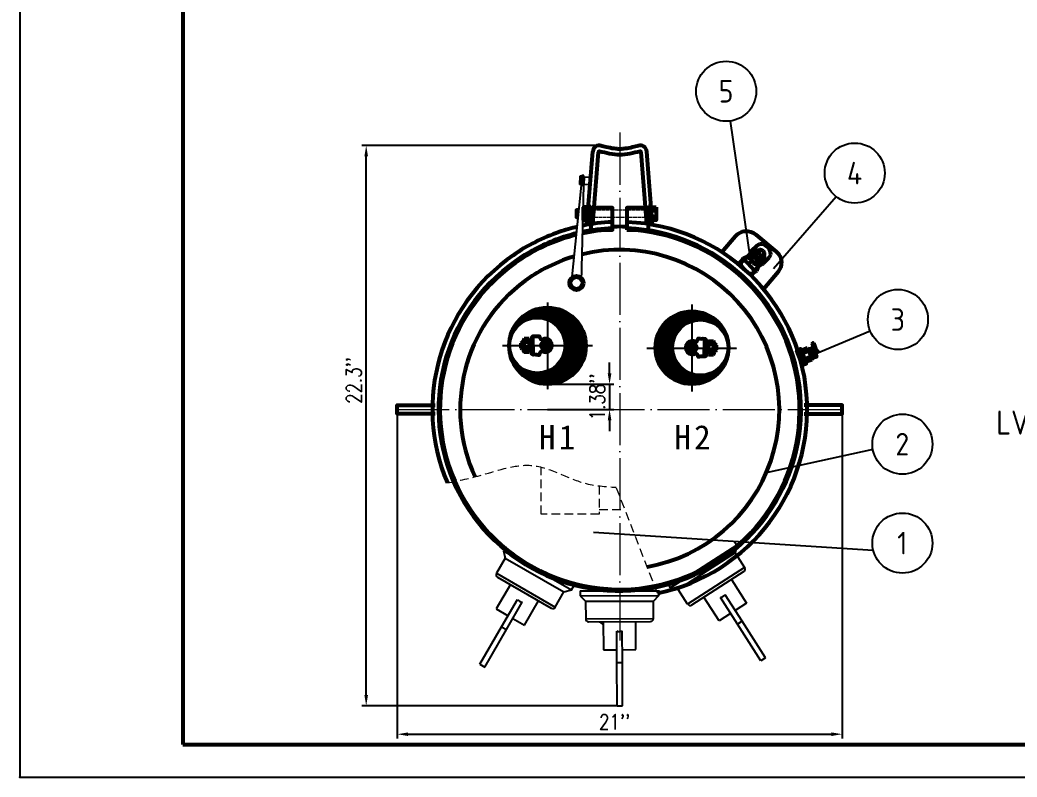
# Model space of a CAD drawing. Header units: millimetres. Extents: x 117095 to 120885, y -6667 to -3573.
# Drawn here: x 117095 to 118476, y -6667 to -5619 of the extents above; entities that cross this region are included whole.
import ezdxf
from ezdxf.enums import TextEntityAlignment as Align

# ---------------------------------------------------------------- set-up
doc = ezdxf.new("R2010")
doc.units = ezdxf.units.MM
doc.header["$LTSCALE"] = 3
for name, pattern in [('ACAD_ISO04W100', [30, 24, -3, 0, -3]), ('ACISOTGL', [3, 2, -1]), ('CENTER', [2, 1.25, -0.25, 0.25, -0.25]), ('DASHDOT', [0.55, 0.5, -0.025, 0, -0.025])]:
    doc.linetypes.add(name, pattern=pattern)
for name, color, linetype in [('2', 3, 'Continuous'), ('A', 3, 'Continuous'), ('C', 1, 'DASHDOT'), ('PL', 5, 'Continuous'), ('S', 254, 'Continuous'), ('几何体', 7, 'Continuous')]:
    doc.layers.add(name, color=color, linetype=linetype)
for name, color, linetype, lineweight in [('图层1', 1, 'CENTER', 13), ('标注、文本', 3, 'Continuous', 25), ('粗实线', 4, 'Continuous', 53)]:
    doc.layers.add(name, color=color, linetype=linetype, lineweight=lineweight)
doc.styles.add('pdm', font='gbenor.shx', dxfattribs={"width": 0.8, "bigfont": 'gbhzfs.shx'})
doc.styles.add('ST_WIN', font='isocp2.shx', dxfattribs={"bigfont": 'hzdxfst.shx'})
doc.styles.get("Standard").update_dxf_attribs({"font": 'txt', "bigfont": 'gbcbig.shx'})
doc.styles.add('TH_GBDIM', font='romans.shx', dxfattribs={"width": 0.8, "bigfont": 'gbcbig.shx'})
doc.dimstyles.new('TH_GBDIM1', dxfattribs={"dimscale": 3, "dimtxt": 3.5, "dimasz": 2.5, "dimexe": 2, "dimexo": 0, "dimgap": 1.5, "dimtad": 1, "dimdec": 1, "dimzin": 0, "dimdsep": 46, "dimtxsty": 'TH_GBDIM', "dimcen": 2.5, "dimclrd": 3, "dimclre": 256, "dimclrt": 2, "dimadec": 0, "dimazin": 0, "dimtfac": 0.714286, "dimtdec": 1, "dimtmove": 0, "dimatfit": 3, "dimfxl": 1, "dimtzin": 0, "dimlwd": -1, "dimlwe": -1, "dimarcsym": 0})

# ---------------------------------------------------------------- blocks, each defined once
blk = doc.blocks.new('*D154')
at = {"layer": 'Defpoints', "color": 0, "transparency": 16777216}
for p in [(117618, -6158.5), (118234, -6164.5), (118234, -6607.9)]:
    blk.add_point(p, dxfattribs=at)
at = {"layer": '标注、文本', "transparency": 16777216}
for p, q in [((117618, -6158.5), (117618, -6613.9)), ((118234, -6164.5), (118234, -6613.9))]:
    blk.add_line(p, q, dxfattribs=at)
at = {"layer": '标注、文本', "color": 3, "transparency": 16777216}
blk.add_line((117633, -6607.9), (118219, -6607.9), dxfattribs=at)
for points in [[(117633, -6605.4), (117633, -6610.4), (117618, -6607.9)], [(118219, -6605.4), (118219, -6610.4), (118234, -6607.9)]]:
    blk.add_solid(points, dxfattribs=at)
at = {"layer": '标注、文本', "color": 2, "transparency": 16777216, "insert": (117919, -6590.9), "char_height": 21, "attachment_point": 5, "style": 'TH_GBDIM'}
blk.add_mtext("21''", dxfattribs=at)
blk = doc.blocks.new('*D142')
at = {"layer": 'Defpoints', "color": 0, "transparency": 16777216}
for p in [(117574.9, -5793.2), (117897.6, -5793.2), (117922.4, -6568.6)]:
    blk.add_point(p, dxfattribs=at)
at = {"layer": '标注、文本', "transparency": 16777216}
for p, q in [((117897.6, -5793.2), (117568.9, -5793.2)), ((117922.4, -6568.6), (117568.9, -6568.6))]:
    blk.add_line(p, q, dxfattribs=at)
at = {"layer": '标注、文本', "color": 3, "transparency": 16777216}
blk.add_line((117574.9, -6553.6), (117574.9, -5808.2), dxfattribs=at)
for points in [[(117572.4, -5808.2), (117577.4, -5808.2), (117574.9, -5793.2)], [(117572.4, -6553.6), (117577.4, -6553.6), (117574.9, -6568.6)]]:
    blk.add_solid(points, dxfattribs=at)
at = {"layer": '标注、文本', "color": 2, "transparency": 16777216, "insert": (117557.9, -6118.2), "char_height": 21, "width": 158.543, "attachment_point": 5, "rotation": 90, "style": 'TH_GBDIM'}
blk.add_mtext("22.3''", dxfattribs=at)
blk = doc.blocks.new('*D140')
at = {"layer": 'Defpoints', "color": 0, "transparency": 16777216}
for p in [(117826, -6123.5), (117826, -6158.5), (117911.9, -6158.5)]:
    blk.add_point(p, dxfattribs=at)
at = {"layer": '标注、文本', "color": 3, "transparency": 16777216}
for p, q in [((117911.9, -6108.5), (117911.9, -6093.5)), ((117911.9, -6123.5), (117911.9, -6158.5)), ((117911.9, -6173.5), (117911.9, -6188.5))]:
    blk.add_line(p, q, dxfattribs=at)
at = {"layer": '标注、文本', "transparency": 16777216}
for p, q in [((117826, -6123.5), (117917.9, -6123.5)), ((117826, -6158.5), (117917.9, -6158.5))]:
    blk.add_line(p, q, dxfattribs=at)
at = {"layer": '标注、文本', "color": 3, "transparency": 16777216}
for points in [[(117909.4, -6108.5), (117914.4, -6108.5), (117911.9, -6123.5)], [(117909.4, -6173.5), (117914.4, -6173.5), (117911.9, -6158.5)]]:
    blk.add_solid(points, dxfattribs=at)
at = {"layer": '标注、文本', "color": 2, "transparency": 16777216, "insert": (117894.9, -6141), "char_height": 21, "attachment_point": 5, "rotation": 90, "style": 'TH_GBDIM'}
blk.add_mtext("1.38''", dxfattribs=at)
blk = doc.blocks.new('A$Cf8ba3716')
at = {"layer": '几何体'}
for p, q in [((53.9, 0.2), (54, -6.6)), ((-54.9, -0.2), (-54.8, -7)), ((-54.8, -7), (54, -6.6)), ((-54.8, -7), (-47.3, -14.5)), ((46.5, -14.2), (54, -6.6)), ((-47.3, -14.5), (46.5, -14.2)), ((-47.3, -14.5), (-47.2, -38.9)), ((46.6, -38.5), (46.5, -14.2)), ((-47.2, -38.9), (46.6, -38.5)), ((-43.3, -42.7), (42.7, -42.4)), ((-22.8, -42.7), (-22.7, -81.6)), ((22.3, -81.4), (22.2, -42.5)), ((-3.9, -99.2), (-4.1, -55.6)), ((3.7, -99.1), (3.5, -55.6)), ((-22.7, -81.6), (-4, -81.5)), ((3.6, -81.5), (22.3, -81.4)), ((-3.9, -99.2), (3.7, -99.1)), ((-3.7, -159.2), (-3.9, -99.2)), ((3.9, -159.1), (3.7, -99.1)), ((-3.7, -159.2), (3.9, -159.1))]:
    blk.add_line(p, q, dxfattribs=at)
for centre, start, end in [((-43.3, -38.8), 180.2043, 270.2043), ((42.7, -38.5), 270.2043, 0.2044)]:
    blk.add_arc(centre, 3.9, start, end, dxfattribs=at)
blk.add_ellipse((-0.4, -10.3), major_axis=(-0.2, 45.9), ratio=0.490049, start_param=2.971841, end_param=3.311344, dxfattribs=at)
blk.add_open_spline([(-28.5, -42.7), (-28.4, -42.8), (-27.4, -43.5), (-25.5, -44.9), (-23.7, -46.2), (-22.8, -47)], degree=3, knots=[0, 0, 0, 0, 0.052809, 0.500258, 1, 1, 1, 1], dxfattribs=at)
at = {"layer": '标注、文本'}
blk.add_line((-54.9, -0.2), (54.9, 0.2), dxfattribs=at)

msp = doc.modelspace()

# ---------------------------------------------------------------- linework, layer by layer
at = {"layer": 'A'}
for p, q in [((118107.11, -5949.84), (118079.38, -5759.27)), ((118138.97, -5963.36), (118225.45, -5863.79)), ((118181.39, -6088.06), (118272.79, -6049.81))]:
    msp.add_line(p, q, dxfattribs=at)
for centre in [(118073.39, -5718.12), (118251.39, -5831.3), (118311.25, -6034.01), (118317.4, -6206.51), (118317.4, -6343.38)]:
    msp.add_circle(centre, 41.58, dxfattribs=at)
at = {"layer": 'C'}
for p, q in [((117826.04, -6010.21), (117826.04, -6130.74)), ((118026.04, -6013.15), (118026.04, -6133.68)), ((117888.36, -6070.47), (117763.73, -6070.47)), ((117963.73, -6073.41), (118088.36, -6073.41))]:
    msp.add_line(p, q, dxfattribs=at)
at = {"layer": 'PL', "color": 7, "ltscale": 0.5}
for p, q in [((117870.91, -5835.6), (117870.31, -5847.09)), ((117873.41, -5839.2), (117870.73, -5839.06)), ((117873.59, -5835.74), (117870.91, -5835.6)), ((117873.66, -5834.46), (117872.95, -5848.13)), ((117876.41, -5834.6), (117873.66, -5834.46)), ((117875.63, -5846.44), (117876.13, -5836.81)), ((117875.7, -5848.27), (117876.41, -5834.6)), ((117876.64, -5836.35), (117876.08, -5846.94)), ((117876.13, -5836.81), (117876.64, -5836.35)), ((117876.64, -5836.35), (117884.82, -5836.78)), ((117884.82, -5836.78), (117884.27, -5847.37)), ((117884.82, -5836.78), (117885.63, -5837.31)), ((117885.13, -5846.94), (117885.63, -5837.31)), ((117872.99, -5847.24), (117870.31, -5847.09)), ((117873.17, -5843.78), (117870.49, -5843.64)), ((117872.95, -5848.13), (117875.7, -5848.27)), ((117876.08, -5846.94), (117875.63, -5846.44)), ((117884.27, -5847.37), (117876.08, -5846.94)), ((117885.13, -5846.94), (117884.27, -5847.37)), ((117861.45, -5976.87), (117858.03, -5984.15)), ((117869.46, -5976.2), (117861.45, -5976.87)), ((117874.05, -5982.8), (117869.46, -5976.2)), ((117858.03, -5984.15), (117862.62, -5990.75)), ((117862.62, -5990.75), (117870.63, -5990.08)), ((117870.63, -5990.08), (117874.05, -5982.8))]:
    msp.add_line(p, q, dxfattribs=at)
for centre, radius in [((117866.03, -5983.46), 8.7), ((117866.04, -5983.47), 6.96)]:
    msp.add_circle(centre, radius, dxfattribs=at)
at = {"layer": '几何体'}
for p, q in [((117768.23, -6347.97), (117764.82, -6353.89)), ((118088.14, -6346.49), (117996.51, -6405.14)), ((118084.45, -6340.73), (118088.14, -6346.49)), ((118088.14, -6346.49), (118085.86, -6356.86)), ((117767.56, -6364.14), (117755.4, -6385.22)), ((117764.82, -6353.89), (117767.56, -6364.14)), ((117764.82, -6353.89), (117859.03, -6408.28)), ((117767.56, -6364.14), (117848.77, -6411.03)), ((118085.86, -6356.86), (118006.88, -6407.41)), ((118085.86, -6356.86), (118098.98, -6377.36)), ((118098.98, -6377.36), (118020, -6427.91)), ((117755.4, -6385.22), (117836.6, -6432.11)), ((117756.82, -6390.55), (117831.27, -6433.54)), ((118097.8, -6382.75), (118025.39, -6429.09)), ((117774.57, -6400.8), (117755.1, -6434.52)), ((117859.03, -6408.28), (117862.45, -6402.36)), ((117996.51, -6405.14), (117992.82, -6399.38)), ((118006.88, -6407.41), (117996.51, -6405.14)), ((118080.54, -6393.8), (118101.53, -6426.59)), ((117836.6, -6432.11), (117848.77, -6411.03)), ((117848.77, -6411.03), (117859.03, -6408.28)), ((118020, -6427.91), (118006.88, -6407.41)), ((118063.64, -6450.84), (118042.65, -6418.05)), ((118088.89, -6455.61), (118065.4, -6418.91)), ((118095.29, -6451.52), (118071.8, -6414.82)), ((117762.47, -6459.13), (117784.26, -6421.4)), ((117769.06, -6462.93), (117790.84, -6425.2)), ((117794.06, -6457.01), (117813.53, -6423.29)), ((118101.53, -6426.59), (118085.79, -6436.67)), ((117755.1, -6434.52), (117771.29, -6443.87)), ((117777.87, -6447.67), (117794.06, -6457.01)), ((118079.39, -6440.77), (118063.64, -6450.84)), ((117732.47, -6511.09), (117762.47, -6459.13)), ((117762.47, -6459.13), (117769.06, -6462.93)), ((118095.29, -6451.52), (118088.89, -6455.61)), ((118121.23, -6506.15), (118088.89, -6455.61)), ((118127.63, -6502.05), (118095.29, -6451.52)), ((117739.06, -6514.89), (117769.06, -6462.93)), ((118127.63, -6502.05), (118121.23, -6506.15)), ((117732.47, -6511.09), (117739.06, -6514.89))]:
    msp.add_line(p, q, dxfattribs=at)
for centre, start, end in [((118095.69, -6379.46), 302.62141, 32.62147), ((117758.78, -6387.17), 149.99994, 240), ((117833.22, -6430.16), 240, 330.00006), ((118023.29, -6425.81), 212.62135, 302.62141)]:
    msp.add_arc(centre, 3.9, start, end, dxfattribs=at)
at = {"layer": '几何体', "extrusion": (0, 0, -1)}
msp.add_ellipse((118044.21, -6378.76), major_axis=(-24.74, 38.66), ratio=0.4900486, start_param=2.971841, end_param=3.3113443, dxfattribs=at)
at = {"layer": '几何体'}
msp.add_ellipse((117810.17, -6384.12), major_axis=(22.95, 39.75), ratio=0.4900486, start_param=2.971841, end_param=3.3113443, dxfattribs=at)
at = {"layer": '图层1'}
for p, q in [((117916.04, -5898.97), (117916.04, -5909.65)), ((117936.04, -5898.97), (117936.04, -5909.65))]:
    msp.add_line(p, q, dxfattribs=at)
for points in [[(117966.04, -5882.47), (117886.04, -5882.47)], [(117886.04, -5892.47), (117966.04, -5892.47)]]:
    msp.add_lwpolyline(points, dxfattribs=at)
msp.add_arc((117926.04, -6190.47), 285, 87.98921, 92.01079, dxfattribs=at)
at = {"layer": '标注、文本'}
for p, q in [((117095.49, -3987.78), (117095.49, -6667.17)), ((117859.13, -5984.33), (117872.95, -5848.13)), ((117875.7, -5848.27), (117872.78, -5981.73)), ((118276.45, -6213.76), (118128.83, -6246.32)), ((118277.13, -6353.78), (117889.73, -6328.9)), ((117095.49, -6667.17), (120884.53, -6667.17))]:
    msp.add_line(p, q, dxfattribs=at)
at = {"layer": '标注、文本', "color": 1, "linetype": 'ACAD_ISO04W100', "lineweight": 15}
for p, q in [((117926.04, -5775.38), (117926.04, -6493.03)), ((117618.04, -6158.47), (118234.04, -6158.47))]:
    msp.add_line(p, q, dxfattribs=at)
at = {"layer": '标注、文本'}
msp.add_point((117095.49, -6667.17), dxfattribs=at)
at = {"layer": '粗实线'}
for p, q in [((117321.03, -4032.89), (117321.03, -6622.06)), ((117321.03, -6622.06), (120839.42, -6622.06))]:
    msp.add_line(p, q, dxfattribs=at)
at = {"layer": '粗实线', "ltscale": 2}
for p, q in [((117880.56, -5902.99), (117888.6, -5801.46)), ((117880.56, -5902.99), (117888.6, -5801.46)), ((117888.69, -5901.68), (117896.57, -5802.16)), ((117963.4, -5901.68), (117955.51, -5802.16)), ((117971.53, -5902.99), (117963.48, -5801.46)), ((118116.14, -5931.34), (118119.66, -5929.22)), ((118119.66, -5929.22), (118123.66, -5929.46)), ((118123.66, -5929.46), (118127.19, -5931.11)), ((118127.19, -5931.11), (118130.48, -5933.46)), ((118130.48, -5933.46), (118132.84, -5936.75)), ((118132.84, -5936.75), (118134.49, -5940.28)), ((118095.2, -5952.28), (118095.9, -5950.63)), ((118095.9, -5950.63), (118095.2, -5952.28)), ((118108.37, -5941.46), (118095.9, -5953.92)), ((118095.9, -5950.63), (118096.14, -5950.4)), ((118097.55, -5948.98), (118096.14, -5950.4)), ((118096.84, -5949.69), (118114.49, -5967.33)), ((118097.55, -5948.98), (118102.49, -5946.87)), ((118102.49, -5946.87), (118103.2, -5946.63)), ((118103.2, -5946.63), (118102.96, -5946.4)), ((118106.02, -5945.22), (118105.55, -5945.69)), ((118105.55, -5945.69), (118105.79, -5945.46)), ((118106.02, -5946.16), (118105.55, -5945.69)), ((118105.78, -5948.28), (118106.02, -5946.16)), ((118106.26, -5950.63), (118105.78, -5948.28)), ((118106.26, -5944.99), (118105.79, -5945.46)), ((118106.49, -5941.46), (118106.02, -5943.34)), ((118106.02, -5943.34), (118106.02, -5943.81)), ((118106.02, -5945.22), (118106.26, -5944.99)), ((118106.73, -5945.46), (118106.02, -5945.22)), ((118106.73, -5945.46), (118106.02, -5946.16)), ((118106.49, -5950.4), (118106.02, -5950.87)), ((118106.73, -5950.63), (118106.02, -5951.34)), ((118106.26, -5944.99), (118106.73, -5944.99)), ((118107.9, -5939.58), (118106.49, -5941.46)), ((118107.9, -5940.05), (118106.49, -5943.34)), ((118106.49, -5944.75), (118107.43, -5943.81)), ((118106.73, -5945.46), (118106.49, -5948.05)), ((118106.49, -5948.05), (118106.96, -5950.4)), ((118106.49, -5950.4), (118106.96, -5950.39)), ((118106.73, -5950.63), (118106.49, -5950.4)), ((118107.2, -5950.63), (118106.49, -5951.34)), ((118107.9, -5943.34), (118106.73, -5944.99)), ((118107.2, -5950.63), (118106.73, -5950.63)), ((118107.43, -5945.22), (118107.2, -5949.22)), ((118107.2, -5949.22), (118107.9, -5949.45)), ((118107.2, -5949.22), (118108.14, -5951.1)), ((118107.2, -5950.63), (118110.72, -5955.1)), ((118108.84, -5941.93), (118107.43, -5945.22)), ((118107.9, -5943.34), (118107.43, -5943.81)), ((118109.55, -5938.4), (118107.9, -5939.57)), ((118110.73, -5938.63), (118107.9, -5940.05)), ((118108.14, -5943.11), (118107.9, -5943.34)), ((118107.9, -5949.45), (118110.02, -5947.34)), ((118107.9, -5949.45), (118108.14, -5951.1)), ((118108.84, -5940.98), (118108.37, -5941.46)), ((118108.84, -5941.93), (118110.96, -5939.81)), ((118109.78, -5940.98), (118108.84, -5940.98)), ((118111.67, -5937.69), (118109.55, -5938.4)), ((118110.02, -5947.34), (118111.43, -5943.11)), ((118111.43, -5947.34), (118110.02, -5947.34)), ((118114.02, -5938.63), (118110.73, -5938.63)), ((118110.96, -5939.81), (118114.25, -5938.4)), ((118111.66, -5940.05), (118110.96, -5939.81)), ((118111.43, -5943.11), (118111.67, -5940.99)), ((118112.37, -5947.81), (118111.43, -5947.34)), ((118111.67, -5940.99), (118111.66, -5940.05)), ((118116.14, -5938.4), (118111.67, -5937.69)), ((118114.49, -5949.46), (118112.37, -5947.81)), ((118114.25, -5938.4), (118118.25, -5938.17)), ((118114.25, -5943.1), (118118.96, -5938.4)), ((118114.25, -5943.1), (118114.96, -5941.46)), ((118114.25, -5944.99), (118114.25, -5943.1)), ((118116.14, -5947.81), (118114.25, -5944.99)), ((118116.14, -5951.57), (118114.49, -5949.46)), ((118114.96, -5941.46), (118118.02, -5938.4)), ((118119.19, -5949.93), (118116.14, -5947.81)), ((118118.02, -5938.4), (118117.31, -5940.04)), ((118117.31, -5940.04), (118117.31, -5941.93)), ((118117.31, -5941.93), (118118.96, -5944.99)), ((118119.66, -5937.69), (118118.02, -5938.4)), ((118118.96, -5938.4), (118118.25, -5939.58)), ((118118.25, -5939.58), (118118.25, -5941.46)), ((118118.25, -5941.46), (118119.9, -5944.05)), ((118119.2, -5938.63), (118118.73, -5940.05)), ((118118.73, -5940.05), (118118.73, -5941.46)), ((118118.73, -5941.46), (118120.14, -5943.81)), ((118120.14, -5937.69), (118118.96, -5938.4)), ((118118.96, -5944.99), (118122.25, -5946.87)), ((118121.08, -5949.93), (118119.19, -5949.93)), ((118120.61, -5938.16), (118119.2, -5938.63)), ((118121.55, -5937.69), (118119.66, -5937.69)), ((118119.9, -5944.05), (118122.72, -5945.93)), ((118122.73, -5937.93), (118120.14, -5937.69)), ((118120.14, -5943.81), (118122.73, -5945.46)), ((118122.02, -5938.16), (118120.61, -5938.16)), ((118121.08, -5949.93), (118125.78, -5945.22)), ((118122.72, -5949.22), (118121.08, -5949.93)), ((118124.37, -5939.58), (118121.55, -5937.69)), ((118124.37, -5939.58), (118122.02, -5938.16)), ((118122.25, -5946.87), (118124.14, -5946.87)), ((118122.72, -5945.93), (118124.37, -5945.69)), ((118122.72, -5949.22), (118125.78, -5946.16)), ((118124.61, -5939.34), (118122.73, -5937.93)), ((118122.73, -5945.46), (118124.14, -5945.46)), ((118124.14, -5945.46), (118125.31, -5944.75)), ((118124.14, -5946.87), (118125.78, -5946.16)), ((118126.02, -5942.16), (118124.37, -5939.58)), ((118126.49, -5942.63), (118124.37, -5939.58)), ((118124.37, -5945.69), (118125.78, -5945.22)), ((118125.55, -5949.69), (118124.37, -5953.22)), ((118126.25, -5941.46), (118124.61, -5939.34)), ((118125.31, -5944.75), (118126.02, -5943.58)), ((118126.02, -5945.93), (118125.55, -5949.69)), ((118125.55, -5953.46), (118125.55, -5950.16)), ((118125.78, -5945.22), (118126.49, -5944.05)), ((118125.78, -5946.16), (118126.49, -5944.52)), ((118126.25, -5952.28), (118125.78, -5948.05)), ((118126.02, -5943.58), (118126.02, -5942.16)), ((118126.49, -5944.05), (118126.25, -5941.46)), ((118126.49, -5944.52), (118126.49, -5942.63)), ((118134.72, -5944.28), (118132.84, -5948.04)), ((118134.49, -5940.28), (118134.72, -5944.28)), ((118091.91, -5955.57), (118095.2, -5952.28)), ((118091.91, -5955.57), (118095.2, -5952.28)), ((118094.02, -5958.63), (118091.91, -5955.57)), ((118095.2, -5952.28), (118094.02, -5954.87)), ((118094.26, -5959.81), (118094.02, -5954.87)), ((118098.96, -5964.98), (118094.26, -5959.81)), ((118094.96, -5952.51), (118094.73, -5952.28)), ((118095.44, -5953.92), (118095.2, -5952.28)), ((118095.67, -5954.16), (118095.44, -5953.92)), ((118106.02, -5951.34), (118106.02, -5950.87)), ((118106.49, -5951.34), (118106.02, -5951.34)), ((118110.02, -5955.81), (118106.49, -5951.34)), ((118108.14, -5951.1), (118110.26, -5953.69)), ((118110.72, -5955.1), (118110.02, -5955.81)), ((118110.02, -5956.28), (118110.02, -5955.81)), ((118110.49, -5955.81), (118110.02, -5956.28)), ((118110.25, -5956.51), (118110.02, -5956.28)), ((118110.96, -5955.81), (118110.25, -5956.51)), ((118110.25, -5968.28), (118122.72, -5955.81)), ((118110.26, -5953.69), (118112.84, -5955.81)), ((118110.49, -5955.81), (118110.72, -5955.1)), ((118110.96, -5955.81), (118110.49, -5955.81)), ((118113.08, -5957.46), (118110.72, -5956.04)), ((118111.2, -5955.57), (118110.96, -5955.81)), ((118111.2, -5955.57), (118113.55, -5956.98)), ((118114.72, -5956.28), (118112.84, -5955.81)), ((118112.84, -5955.81), (118114.96, -5956.98)), ((118115.67, -5958.16), (118113.08, -5957.46)), ((118113.55, -5956.98), (118116.14, -5957.69)), ((118114.72, -5956.28), (118116.84, -5954.16)), ((118114.96, -5956.98), (118114.72, -5956.28)), ((118114.96, -5956.98), (118118.72, -5956.51)), ((118117.31, -5961.69), (118115.2, -5966.63)), ((118116.14, -5957.69), (118115.67, -5958.16)), ((118115.67, -5958.63), (118115.67, -5958.16)), ((118116.14, -5958.16), (118115.67, -5958.63)), ((118116.14, -5958.63), (118115.67, -5958.63)), ((118116.84, -5952.75), (118116.14, -5951.57)), ((118116.14, -5958.16), (118116.14, -5957.69)), ((118116.61, -5958.16), (118116.14, -5958.16)), ((118116.61, -5958.16), (118116.14, -5958.63)), ((118116.61, -5958.16), (118116.37, -5957.92)), ((118120.14, -5956.98), (118116.61, -5958.16)), ((118116.61, -5957.69), (118118.72, -5957.46)), ((118116.61, -5957.69), (118116.61, -5958.16)), ((118120.84, -5952.51), (118116.84, -5954.16)), ((118116.84, -5954.16), (118116.84, -5952.75)), ((118117.55, -5960.98), (118117.31, -5960.75)), ((118117.31, -5961.69), (118117.55, -5960.98)), ((118118.72, -5956.51), (118122.25, -5955.34)), ((118118.72, -5957.46), (118120.61, -5956.51)), ((118120.61, -5956.51), (118120.14, -5956.98)), ((118120.61, -5957.46), (118120.14, -5956.98)), ((118120.37, -5958.16), (118120.61, -5957.92)), ((118121.08, -5956.98), (118120.61, -5956.51)), ((118121.31, -5956.75), (118120.61, -5957.46)), ((118120.61, -5957.92), (118122.72, -5957.69)), ((118123.2, -5952.52), (118120.84, -5952.51)), ((118121.08, -5956.04), (118120.84, -5955.81)), ((118120.84, -5957.69), (118123.9, -5956.04)), ((118121.08, -5956.04), (118121.31, -5956.75)), ((118122.25, -5955.34), (118124.37, -5953.22)), ((118122.72, -5955.81), (118123.19, -5955.34)), ((118122.72, -5957.69), (118124.6, -5956.28)), ((118123.19, -5955.34), (118123.19, -5954.39)), ((118124.13, -5952.51), (118123.2, -5952.52)), ((118123.9, -5956.04), (118125.55, -5953.46)), ((118124.37, -5953.22), (118124.13, -5952.51)), ((118124.6, -5956.28), (118125.78, -5954.63)), ((118125.78, -5954.63), (118126.25, -5952.28)), ((118104.37, -5969.92), (118098.96, -5964.98)), ((118104.37, -5969.92), (118109.31, -5970.16)), ((118104.85, -5969.92), (118104.37, -5969.92)), ((118108.61, -5972.27), (118105.55, -5970.16)), ((118108.61, -5972.27), (118111.9, -5968.98)), ((118108.61, -5972.27), (118111.9, -5968.98)), ((118109.31, -5970.16), (118111.9, -5968.98)), ((118110.26, -5968.75), (118109.79, -5968.28)), ((118111.67, -5968.75), (118110.26, -5968.75)), ((118111.66, -5969.22), (118111.43, -5968.98)), ((118113.32, -5968.04), (118111.67, -5968.75)), ((118111.9, -5968.98), (118113.32, -5968.04)), ((118113.78, -5968.04), (118113.32, -5968.04)), ((118113.78, -5968.04), (118115.2, -5966.63)), ((117792.89, -6062.61), (117793.72, -6060.93)), ((117800.4, -6060.68), (117793.74, -6060.8)), ((117805.92, -6082.24), (117805.72, -6058.01)), ((118043.58, -6085.17), (118043.78, -6060.95)), ((117789.74, -6066.73), (117791.44, -6065.28)), ((117789.74, -6073.14), (117789.74, -6066.73)), ((117790.71, -6074.96), (117789.74, -6073.14)), ((117792.89, -6065.04), (117791.44, -6065.28)), ((117791.44, -6065.28), (117791.44, -6074.72)), ((117791.44, -6074.72), (117792.89, -6074.96)), ((117792.89, -6076.41), (117792.89, -6062.61)), ((117792.89, -6074.96), (117792.89, -6065.04)), ((117800.4, -6065.28), (117793.86, -6065.28)), ((117800.4, -6074.48), (117793.86, -6074.48)), ((117801.36, -6062.37), (117804.03, -6061.89)), ((117801.36, -6078.11), (117801.36, -6062.37)), ((117804.03, -6068.42), (117801.36, -6069.88)), ((117801.36, -6069.88), (117801.36, -6071.57)), ((117801.36, -6071.57), (117803.93, -6069.92)), ((117804.03, -6061.89), (117804.03, -6068.42)), ((117829.45, -6064.31), (117826.54, -6066.22)), ((117830.42, -6073.75), (117827.48, -6072.17)), ((117830.42, -6066), (117827.52, -6067.69)), ((117831.14, -6068.18), (117827.99, -6070.02)), ((117831.14, -6072.1), (117827.99, -6070.02)), ((118018.36, -6071.12), (118021.51, -6072.96)), ((118018.36, -6075.04), (118021.51, -6072.96)), ((118019.09, -6068.94), (118021.98, -6070.63)), ((118020.06, -6067.25), (118022.96, -6069.16)), ((118048.14, -6065.31), (118045.47, -6064.82)), ((118045.47, -6064.82), (118045.47, -6071.36)), ((118045.47, -6071.36), (118048.14, -6072.81)), ((118048.14, -6074.51), (118045.57, -6072.86)), ((118048.14, -6081.04), (118048.14, -6065.31)), ((118048.14, -6072.81), (118048.14, -6074.51)), ((118049.11, -6063.61), (118055.76, -6063.74)), ((118049.11, -6068.21), (118055.64, -6068.21)), ((118056.61, -6065.55), (118055.78, -6063.87)), ((118056.61, -6079.35), (118056.61, -6065.55)), ((118056.61, -6077.9), (118056.61, -6067.97)), ((118056.61, -6067.97), (118058.06, -6068.21)), ((118059.76, -6069.67), (118058.06, -6068.21)), ((118058.06, -6068.21), (118058.06, -6077.66)), ((118059.76, -6076.08), (118059.76, -6069.67)), ((118186.09, -6073.64), (118177.8, -6076.79)), ((118187.45, -6075.41), (118192.17, -6073.62)), ((118196.7, -6085.59), (118192.17, -6073.62)), ((117792.89, -6074.96), (117790.71, -6074.96)), ((117800.4, -6079.32), (117793.86, -6079.32)), ((117804.03, -6077.87), (117801.36, -6078.11)), ((118019.09, -6076.69), (118022.03, -6075.1)), ((118045.47, -6080.8), (118048.14, -6081.04)), ((118049.11, -6077.41), (118055.64, -6077.41)), ((118049.11, -6082.25), (118055.64, -6082.25)), ((118058.06, -6077.66), (118056.61, -6077.9)), ((118056.61, -6077.9), (118058.79, -6077.9)), ((118058.79, -6077.9), (118059.76, -6076.08)), ((118182.49, -6090.98), (118177.96, -6079.01)), ((118187.61, -6077.63), (118179.31, -6080.78)), ((118190.63, -6085.61), (118182.34, -6088.75)), ((118187.45, -6075.41), (118191.99, -6087.38)), ((118191.99, -6087.38), (118196.7, -6085.59)), ((118198.86, -6076.59), (118198.02, -6076.91)), ((118192.14, -6089.6), (118183.85, -6092.74))]:
    msp.add_line(p, q, dxfattribs=at)
at = {"layer": '粗实线', "color": 8, "linetype": 'ACISOTGL', "lineweight": 0, "ltscale": 2}
for p, q in [((117817.21, -6303.17), (117817.21, -6238.29)), ((117897.32, -6264.14), (117897.32, -6303.17)), ((117978.17, -6412.68), (117921.23, -6266.16)), ((117897.32, -6303.17), (117817.21, -6303.17)), ((117897.32, -6297.12), (117933.26, -6297.12))]:
    msp.add_line(p, q, dxfattribs=at)
at = {"layer": '粗实线', "ltscale": 2}
for points in [[(117874.65, -5896.36), (117875.64, -5896.36), (117875.64, -5878.59), (117875.04, -5878.59)], [(117869.46, -5882.47), (117866.04, -5882.47), (117866.04, -5892.47), (117868.45, -5892.47)], [(117874.74, -5891.92), (117875.64, -5891.92), (117875.64, -5883.03), (117874.94, -5883.03)], [(118197.33, -6078.51), (118193.08, -6067.28)], [(118194.21, -6066.86), (118198.46, -6078.08)], [(118198.86, -6076.59), (118199.74, -6078.93), (118196.28, -6080.25), (118195.39, -6077.91), (118196.89, -6077.34)], [(117670.61, -6164.47), (117618.04, -6164.47), (117618.04, -6152.47), (117670.61, -6152.47)], [(118181.48, -6164.47), (118234.04, -6164.47), (118234.04, -6152.47), (118181.48, -6152.47)]]:
    msp.add_lwpolyline(points, dxfattribs=at)
for points in [[(117875.64, -5878.59), (117875.64, -5896.36), (117884.04, -5896.36), (117884.04, -5878.59)], [(117886.04, -5877.47), (117886.04, -5897.47), (117884.04, -5897.47), (117884.04, -5877.47)], [(117886.04, -5909.69), (117916.04, -5909.69), (117916.04, -5879.65), (117886.04, -5879.65)], [(117936.04, -5909.69), (117966.04, -5909.69), (117966.04, -5879.65), (117936.04, -5879.65)], [(117966.04, -5877.47), (117966.04, -5897.47), (117968.04, -5897.47), (117968.04, -5877.47)], [(117976.44, -5878.59), (117976.44, -5896.36), (117968.04, -5896.36), (117968.04, -5878.59)], [(117875.64, -5883.03), (117875.64, -5891.92), (117884.04, -5891.92), (117884.04, -5883.03)], [(117976.44, -5883.03), (117976.44, -5891.92), (117968.04, -5891.92), (117968.04, -5883.03)], [(118178.93, -6097.25), (118171.13, -6076.68), (118176.33, -6074.71), (118184.12, -6095.28)], [(118196.86, -6086.02), (118192, -6073.2), (118193.41, -6072.66), (118198.27, -6085.49)]]:
    msp.add_lwpolyline(points, close=True, dxfattribs=at)
msp.add_lwpolyline([(118067.53, -5940.94), (118086.18, -5918.71, -0.4142136), (118114.36, -5916.25), (118142.7, -5940.03, -0.4142136), (118145.17, -5968.21), (118125.16, -5992.06)], format="xyb", dxfattribs=at)
for centre, radius in [((117866.03, -5983.46), 9.75), ((117826.04, -6070.47), 53), ((117824.54, -6070.12), 51.5), ((117823.46, -6070.12), 50.42), ((117823.04, -6070.12), 50), ((117821.82, -6070.1), 48.78), ((117820.37, -6070.12), 47.33), ((117818.68, -6069.89), 45.63), ((117817.22, -6069.88), 44.18), ((117815.04, -6069.88), 42), ((117813.83, -6069.88), 40.79), ((117811.9, -6069.88), 38.86), ((118026.04, -6073.06), 50.42), ((118027.68, -6073.04), 48.78), ((118029.13, -6073.05), 47.33), ((118030.83, -6072.82), 45.63), ((118032.28, -6072.81), 44.18), ((118034.46, -6072.81), 42), ((118035.67, -6072.81), 40.79), ((118037.61, -6072.81), 38.86), ((117822.67, -6069.88), 5.33), ((117822.98, -6069.88), 4.29), ((118026.83, -6072.81), 5.33), ((118026.52, -6072.81), 4.29)]:
    msp.add_circle(centre, radius, dxfattribs=at)
for centre, radius, start, end in [((117897.57, -5802.18), 9, 71.09977, 175.45082), ((117897.57, -5802.18), 9, 71.09977, 175.45082), ((117954.51, -5802.18), 9, 4.54918, 108.90023), ((117897.57, -5802.24), 1, 64.91291, 175.48808), ((117954.52, -5802.24), 1, 4.51192, 115.08709), ((117926.04, -6158.47), 251, 125.30471, 87.5402), ((117926.04, -6158.47), 259.5, 103.12836, 108.80422), ((117926.04, -6158.47), 251, 92.4598, 101.89964), ((117926.04, -6158.47), 259.5, 92.37317, 101.46153), ((117926.04, -6140.47), 235, 87.98921, 92.01079), ((117926.04, -6158.47), 259.5, 281.58888, 87.62683), ((117926.04, -6158.47), 249, 125.47787, 87.51889), ((117926.04, -6158.47), 259.5, 108.80422, 124.71315), ((117926.04, -6158.47), 249, 103.95856, 110.92302), ((117926.04, -6158.47), 251, 103.79474, 110.50014), ((117926.04, -6158.47), 249, 92.48111, 102.00719), ((117926.04, -6158.47), 251, 110.50014, 125.30471), ((117926.04, -6158.47), 249, 110.92302, 125.47787), ((117926.04, -6158.47), 259.5, 124.54061, 203.07182), ((117926.04, -6158.47), 221, 106.58736, 118.10673), ((117926.04, -6158.47), 221, 279.88726, 103.72397), ((117926.04, -6158.47), 221, 118.10673, 126.41276), ((117926.04, -6158.47), 221, 126.41276, 204.93032), ((117797.85, -6062.98), 4.61, 150.04727, 209.9527), ((117797.13, -6062.98), 4, 324.86423, 35.13577), ((117822.98, -6069.88), 9.16, 237.78524, 122.50475), ((117796.37, -6076.9), 3.49, 136.07755, 226.71416), ((117808.02, -6069.88), 14.89, 162.00748, 197.99252), ((117789.95, -6069.88), 11.41, 336.22907, 23.77093), ((117797.85, -6076.9), 3.51, 316.40311, 43.59689), ((117822.98, -6069.88), 8.46, 239.70829, 120.35182), ((117813.72, -6069.96), 6.53, 336.00423, 24.8977), ((117823.34, -6071.42), 6.45, 237.2512, 341.14475), ((117823.19, -6069.8), 7.2, 29.59133, 116.20321), ((117812.33, -6070.04), 10.34, 336.51293, 23.93235), ((118026.52, -6072.81), 9.16, 57.49525, 302.21476), ((118026.52, -6072.81), 8.46, 59.64818, 300.29171), ((118026.32, -6072.74), 7.2, 63.79679, 150.40867), ((118037.18, -6072.97), 10.34, 156.06765, 203.48707), ((118035.78, -6072.9), 6.53, 155.1023, 203.99577), ((118059.55, -6072.81), 11.41, 156.22907, 203.77093), ((118052.37, -6065.91), 4, 144.86423, 215.13577), ((118051.65, -6065.91), 4.61, 330.0473, 29.95273), ((118041.48, -6072.81), 14.89, 342.00748, 17.99252), ((118183.85, -6076.78), 3.85, 347.15238, 54.35853), ((118193.64, -6067.07), 0.603, 20.75546, 200.75546), ((118026.16, -6074.36), 6.45, 198.85525, 302.7488), ((118051.65, -6079.83), 3.51, 136.40311, 223.59689), ((118053.13, -6079.84), 3.49, 313.28584, 43.92245), ((118181.56, -6077.64), 3.85, 167.15238, 234.35853), ((118193.74, -6079.87), 14.45, 183.58484, 217.92608), ((118176.21, -6086.51), 14.45, 3.58484, 37.92608), ((118188.38, -6088.74), 3.85, 347.15238, 54.35853), ((118197.9, -6078.3), 0.603, 200.75546, 20.75546), ((118186.1, -6089.61), 3.85, 167.15238, 234.35853)]:
    msp.add_arc(centre, radius, start, end, dxfattribs=at)
msp.add_open_spline([(117952.13, -5793.58), (117949.29, -5794.3), (117946.51, -5795), (117940.31, -5796.42), (117936.92, -5797.09), (117932.33, -5797.7), (117931.03, -5797.84), (117928.83, -5797.99), (117927.91, -5798.04), (117926.29, -5798.07), (117925.57, -5798.07), (117924.13, -5798.03), (117923.4, -5798), (117921.2, -5797.85), (117919.7, -5797.7), (117914.72, -5797.02), (117911.13, -5796.29), (117904.98, -5794.85), (117902.49, -5794.22), (117899.95, -5793.58)], degree=3, knots=[0, 0, 0, 0, 8.6289129, 8.6289129, 19.6760002, 19.6760002, 24.1076651, 24.1076651, 27.305856, 27.305856, 29.8533288, 29.8533288, 32.4008016, 32.4008016, 37.4957473, 37.4957473, 49.1694807, 49.1694807, 56.8905328, 56.8905328, 56.8905328, 56.8905328], dxfattribs=at)
for points in [[(117954.09, -5801.34), (117926.04, -5806.06), (117897.99, -5801.34)], [(117820.49, -6075.2), (117820.49, -6076.17), (117820.01, -6076.66), (117818.8, -6077.14), (117817.59, -6078.11), (117816.37, -6079.32), (117815.41, -6080.77), (117814.92, -6081.98), (117814.68, -6082.71), (117814.3, -6082.71), (117813.05, -6082.63), (117806.25, -6082.19), (117805.48, -6082.22), (117804.63, -6081.62), (117804.03, -6081.01), (117804.03, -6080.53), (117804.03, -6078.69), (117804.03, -6061.89), (117804.03, -6060.84), (117804.03, -6060.07), (117804.03, -6059.71), (117804.27, -6058.98), (117804.51, -6058.74), (117805, -6058.26), (117805.39, -6057.71), (117806.22, -6057.55), (117810.58, -6057.55), (117814.07, -6057.29), (117814.92, -6057.29), (117815.04, -6057.77), (117815.65, -6059.47), (117816.62, -6061.16), (117817.46, -6061.77), (117819.16, -6062.86), (117820.01, -6063.34), (117820.49, -6063.82), (117820.49, -6064.07), (117820.49, -6064.79), (117820.01, -6065.28), (117819.28, -6066.25), (117818.55, -6066.97), (117817.83, -6069.39), (117817.83, -6071.33), (117818.43, -6073.27), (117819.76, -6074.23), (117820.49, -6075.2)], [(118029.01, -6078.14), (118029.01, -6079.11), (118029.5, -6079.59), (118030.71, -6080.08), (118031.92, -6081.04), (118033.13, -6082.25), (118034.1, -6083.71), (118034.58, -6084.92), (118034.82, -6085.64), (118035.2, -6085.64), (118036.45, -6085.56), (118043.26, -6085.12), (118044.02, -6085.16), (118044.87, -6084.56), (118045.47, -6083.95), (118045.47, -6083.47), (118045.47, -6081.62), (118045.47, -6064.82), (118045.47, -6063.78), (118045.47, -6063.01), (118045.47, -6062.65), (118045.23, -6061.92), (118044.99, -6061.68), (118044.51, -6061.19), (118044.11, -6060.65), (118043.28, -6060.49), (118038.92, -6060.49), (118035.43, -6060.22), (118034.58, -6060.22), (118034.46, -6060.71), (118033.85, -6062.4), (118032.89, -6064.1), (118032.04, -6064.7), (118030.34, -6065.79), (118029.5, -6066.28), (118029.01, -6066.76), (118029.01, -6067), (118029.01, -6067.73), (118029.5, -6068.21), (118030.22, -6069.18), (118030.95, -6069.91), (118031.68, -6072.33), (118031.68, -6074.27), (118031.07, -6076.2), (118029.74, -6077.17), (118029.01, -6078.14)]]:
    msp.add_spline(points, degree=3, dxfattribs=at)
for points in [[(118107.9, -5939.57), (118107.9, -5939.57), (118116.14, -5931.34), (118116.14, -5931.34)], [(118116.14, -5931.34), (118116.14, -5931.34), (118107.9, -5939.57), (118107.9, -5939.57)], [(118124.61, -5956.28), (118124.61, -5956.28), (118132.84, -5948.04), (118132.84, -5948.04)], [(118132.84, -5948.04), (118132.84, -5948.04), (118124.61, -5956.28), (118124.61, -5956.28)]]:
    msp.add_open_spline(points, degree=3, dxfattribs=at)
at = {"layer": '粗实线', "color": 8, "linetype": 'ACISOTGL', "lineweight": 0, "ltscale": 2}
msp.add_spline([(117687.3, -6260.17), (117735.72, -6248.97), (117804.95, -6236.07), (117876.89, -6260.28), (117921.23, -6266.16)], degree=3, dxfattribs=at)

# ---------------------------------------------------------------- block references
at = {"layer": '标注、文本'}
msp.add_blockref('A$Cf8ba3716', (117926.04, -6409.47), dxfattribs=at)

# ---------------------------------------------------------------- texts
at = {"layer": '2', "linetype": 'Continuous', "char_height": 33.6, "width": 106.4485, "attachment_point": 1, "line_spacing_factor": 2}
for s, insert in [('{\\fFangSong|b1|i0|c134|p49;\\T1.2;H1}', (117814.16, -6180.13)), ('{\\fFangSong|b1|i0|c134|p49;\\T1.2;H2}', (118001.59, -6180.13))]:
    msp.add_mtext(s, dxfattribs=dict(at, insert=insert))
at = {"layer": 'S', "color": 7, "style": 'ST_WIN'}
for s, p in [('5', (118073.23, -5718.12)), ('4', (118251.22, -5831.3)), ('3', (118311.08, -6034.01)), ('2', (118317.23, -6206.51)), ('1', (118317.23, -6343.38))]:
    msp.add_text(s, height=31.18, dxfattribs=at).set_placement(p, align=Align.MIDDLE)
at = {"layer": '标注、文本', "style": 'pdm'}
msp.add_text('LV BUSHING TERMINAL', height=33.3219, dxfattribs=at).set_placement((118447.39, -6193.23))

# ---------------------------------------------------------------- dimensions: what is measured, and where the dimension line sits
at = {"layer": '标注、文本'}
for base, p1, p2, text, picture, middle in [((117574.87, -5793.18), (117922.35, -6568.64), (117897.57, -5793.18), "22.3''", '*D142', (117574.87, -6118.2)), ((117911.94, -6158.47), (117826.04, -6123.47), (117826.04, -6158.47), "1.38''", '*D140', (117911.94, -6140.97))]:
    dim = msp.add_linear_dim(base=base, p1=p1, p2=p2, angle=90, text=text, dimstyle='TH_GBDIM1', override={"dimtxt": 7, "dimasz": 5}, dxfattribs=at)
    dim.commit()
    dim.dimension.update_dxf_attribs({"geometry": picture, "text_midpoint": middle, "dimtype": 160})
dim = msp.add_linear_dim(base=(118234.04, -6607.89), p1=(117618.04, -6158.47), p2=(118234.04, -6164.47), text="21''", dimstyle='TH_GBDIM1', override={"dimtxt": 7, "dimasz": 5}, dxfattribs=at)
dim.commit()
dim.dimension.update_dxf_attribs({"geometry": '*D154', "text_midpoint": (117919.04, -6607.89), "dimtype": 160})

doc.saveas('drawing.dxf')
